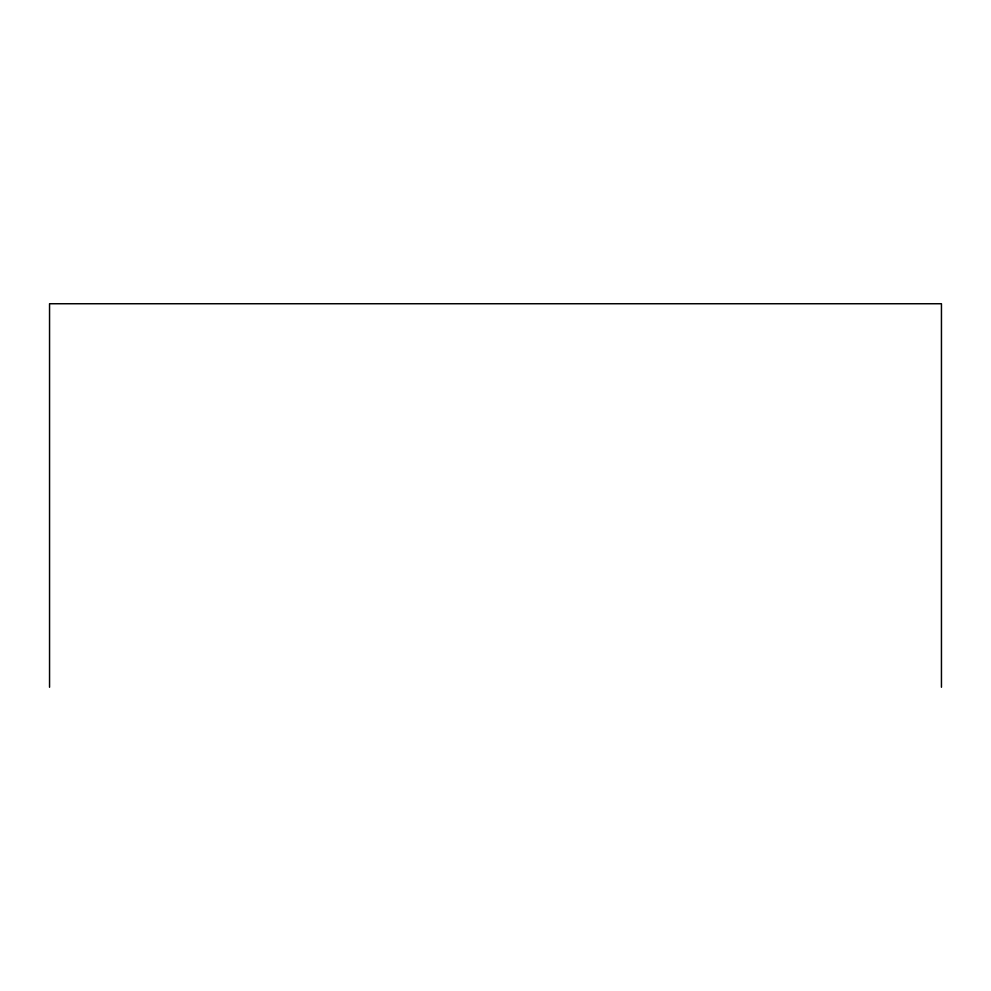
<?xml version="1.0" encoding="UTF-8"?>
<svg xmlns="http://www.w3.org/2000/svg" width="991" height="991" viewBox="0 0 991 991"><rect width="100%" height="100%" fill="white"/><g stroke="black" fill="none" stroke-linecap="round" stroke-linejoin="round"><path stroke-width="1.49" d="M941.45 687.258L941.45 303.741L49.55 303.741L49.55 687.258"/></g></svg>
